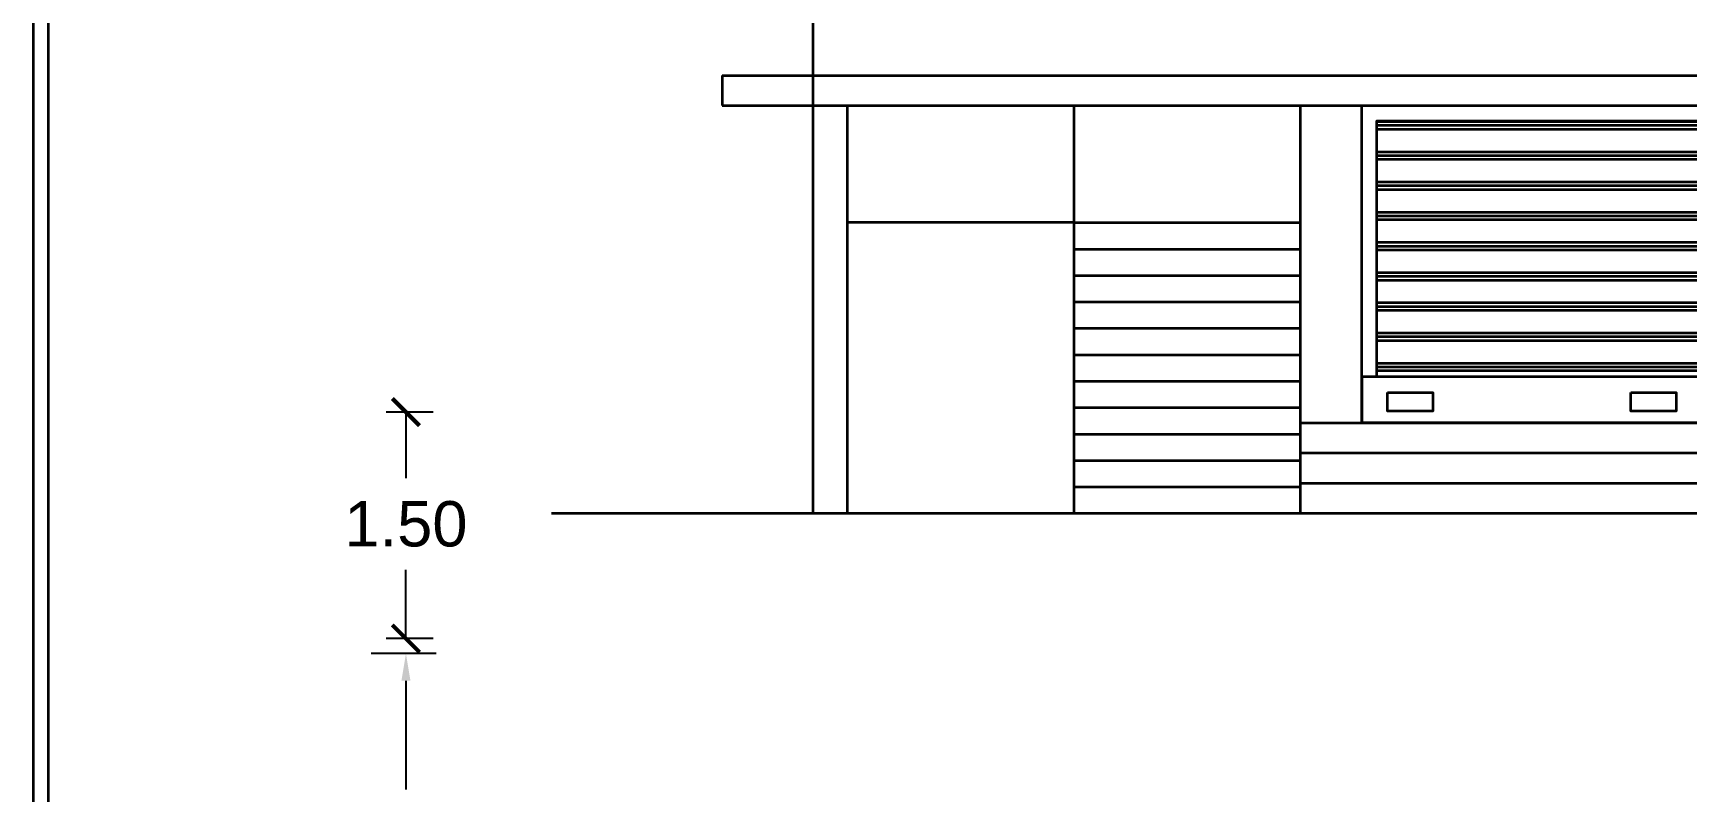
# Model space of a CAD drawing. Header units: metres. Extents: x 915 to 5569, y -1565 to 175.
# Drawn here: x 5386.92 to 5397.87, y -1398.89 to -1393.87 of the extents above; entities that cross this region are included whole.
import ezdxf

# ---------------------------------------------------------------- set-up
doc = ezdxf.new("R2010")
doc.units = ezdxf.units.M
doc.header["$MEASUREMENT"] = 0
doc.header["$PDMODE"] = 98
doc.layers.add('BLK_1_ROOF_WATER_TANK_HT', color=7, linetype='Continuous')
doc.layers.add('BLK_1_STAIR_HEADROOM', color=13, linetype='Continuous')
doc.styles.add('S.M.S .HEADING', font='arial.ttf')
doc.styles.get("Standard").update_dxf_attribs({"font": 'times.ttf'})
doc.dimstyles.new('STANDARD$0', dxfattribs={"dimtxt": 0.3, "dimasz": 0.18, "dimexe": 0.1, "dimexo": 0.1, "dimgap": 0.09, "dimtad": 0, "dimtih": 1, "dimtoh": 1, "dimzin": 1, "dimdsep": 46, "dimtxsty": 'Standard', "dimcen": 0.1, "dimadec": 3, "dimazin": 0, "dimtfac": 1, "dimtofl": 0, "dimtmove": 0, "dimatfit": 3, "dimfxl": 0, "dimtolj": 1, "dimtzin": 0, "dimarcsym": 0})

# ---------------------------------------------------------------- blocks, each defined once
blk = doc.blocks.new('*D169')
at = {"layer": 'BLK_1_STAIR_HEADROOM', "color": 0, "lineweight": -2}
for p, q in [((5389.587, -1397.979), (5389.157, -1397.979)), ((5389.387, -1398.159), (5389.387, -1398.878)), ((5389.387, -1399.999), (5389.387, -1399.364)), ((5389.587, -1400.179), (5389.157, -1400.179))]:
    blk.add_line(p, q, dxfattribs=at)
at = {"layer": 'BLK_1_STAIR_HEADROOM', "color": 0, "lineweight": 35}
for points in [[(5389.357, -1398.159), (5389.417, -1398.159), (5389.387, -1397.979)], [(5389.357, -1399.999), (5389.417, -1399.999), (5389.387, -1400.179)]]:
    blk.add_solid(points, dxfattribs=at)
at = {"layer": 'Defpoints', "color": 0, "lineweight": 35}
for p in [(5389.387, -1397.979), (5392.081, -1397.979), (5392.081, -1400.179)]:
    blk.add_point(p, dxfattribs=at)
at = {"layer": 'BLK_1_STAIR_HEADROOM', "color": 0, "lineweight": 30, "insert": (5389.387, -1399.121), "char_height": 0.3, "attachment_point": 5}
blk.add_mtext('\\A1;2.20', dxfattribs=at)
blk = doc.blocks.new('_ArchTick')
at = {"color": 0, "linetype": 'ByBlock', "const_width": 0.15}
blk.add_lwpolyline([(-0.5, -0.5), (0.5, 0.5)], dxfattribs=at)
blk = doc.blocks.new('*D170')
at = {"layer": 'BLK_1_ROOF_WATER_TANK_HT', "color": 0, "lineweight": -2}
for p, q in [((5389.567, -1396.379), (5389.257, -1396.379)), ((5389.387, -1396.379), (5389.387, -1396.817)), ((5389.387, -1397.879), (5389.387, -1397.424)), ((5389.567, -1397.879), (5389.257, -1397.879))]:
    blk.add_line(p, q, dxfattribs=at)
at = {"layer": 'Defpoints', "color": 0, "lineweight": 35}
for p in [(5389.387, -1396.379), (5392.311, -1396.379), (5392.311, -1397.879)]:
    blk.add_point(p, dxfattribs=at)
at = {"layer": 'BLK_1_ROOF_WATER_TANK_HT', "color": 0, "lineweight": -2, "xscale": 0.18, "yscale": 0.18, "zscale": 0.18}
for p, rotation in [((5389.387, -1396.379), 90), ((5389.387, -1397.879), 270)]:
    blk.add_blockref('_ArchTick', p, dxfattribs=dict(at, rotation=rotation))
at = {"layer": 'BLK_1_ROOF_WATER_TANK_HT', "color": 0, "lineweight": 30, "insert": (5389.387, -1397.121), "char_height": 0.3, "attachment_point": 5, "style": 'S.M.S .HEADING'}
blk.add_mtext('\\A1;1.50', dxfattribs=at)

msp = doc.modelspace()

# ---------------------------------------------------------------- hatches: boundary and pattern name
at = {"lineweight": 35, "ltscale": 5}
h = msp.add_hatch(dxfattribs=at)
h.set_pattern_fill('PLAST', color=256, scale=0.8)
h.set_pattern_definition([(0, (3021.75281, 1426.6957), (0, 0.2), []), (0, (3021.75281, 1426.7207), (0, 0.2), []), (0, (3021.75281, 1426.7457), (0, 0.2), [])])
h.paths.add_polyline_path([(5397.98908, -1394.44921), (5395.81738, -1394.44921), (5395.81738, -1396.14513), (5397.98908, -1396.14513)])

# ---------------------------------------------------------------- linework, layer by layer
for p, q in [((5392.08113, -1388.94921), (5392.08113, -1397.04921)), ((5391.48113, -1394.14921), (5391.48113, -1394.34921)), ((5391.48113, -1394.14921), (5427.90043, -1394.14921)), ((5391.48113, -1394.34921), (5427.90043, -1394.34921)), ((5392.31113, -1397.04921), (5392.31113, -1394.34921)), ((5392.31113, -1394.34921), (5395.31113, -1394.34921)), ((5393.81113, -1394.34921), (5393.81113, -1397.04921)), ((5395.31113, -1397.04921), (5395.31113, -1394.34921)), ((5393.81113, -1395.12421), (5395.31113, -1395.12421)), ((5393.81113, -1395.29921), (5395.31113, -1395.29921)), ((5393.81113, -1395.47421), (5395.31113, -1395.47421)), ((5393.81113, -1395.64921), (5395.31113, -1395.64921)), ((5393.81113, -1395.82421), (5395.31113, -1395.82421)), ((5393.81113, -1395.99921), (5395.31113, -1395.99921)), ((5393.81113, -1396.17421), (5395.31113, -1396.17421)), ((5393.81113, -1396.34921), (5395.31113, -1396.34921)), ((5395.31113, -1396.44921), (5404.61908, -1396.44921)), ((5393.81113, -1396.52421), (5395.31113, -1396.52421)), ((5393.81113, -1396.69921), (5395.31113, -1396.69921)), ((5395.31113, -1396.64921), (5404.61908, -1396.64921)), ((5393.81113, -1396.87421), (5395.31113, -1396.87421)), ((5395.31113, -1396.84921), (5404.61908, -1396.84921)), ((5390.35016, -1397.04921), (5429.71015, -1397.04921)), ((5393.81113, -1397.04921), (5395.31113, -1397.04921))]:
    msp.add_line(p, q, dxfattribs=at)
for points in [[(5386.91739, -1436.99048), (5489.83316, -1436.99048), (5489.83316, -1380.634), (5386.91739, -1380.634)], [(5387.01739, -1436.89048), (5489.73316, -1436.89048), (5489.73316, -1380.734), (5387.01739, -1380.734)], [(5393.81113, -1395.12421), (5392.31113, -1395.12421), (5392.31113, -1394.34921), (5393.81113, -1394.34921)], [(5395.71738, -1394.34921), (5398.08908, -1394.34921), (5398.08908, -1396.44921), (5395.71738, -1396.44921)], [(5395.71738, -1396.44921), (5398.08908, -1396.44921), (5398.08908, -1396.14513), (5395.71738, -1396.14513)], [(5395.88878, -1396.2501), (5396.18767, -1396.2501), (5396.18767, -1396.37242), (5395.88878, -1396.37242)], [(5397.49998, -1396.2501), (5397.79887, -1396.2501), (5397.79887, -1396.37242), (5397.49998, -1396.37242)]]:
    msp.add_lwpolyline(points, close=True, dxfattribs=at)
msp.add_lwpolyline([(5395.81738, -1396.14513), (5395.81738, -1394.44921), (5397.98908, -1394.44921), (5397.98908, -1396.14513)], dxfattribs=at)

# ---------------------------------------------------------------- dimensions: what is measured, and where the dimension line sits
at = {"layer": 'BLK_1_ROOF_WATER_TANK_HT', "color": 235, "lineweight": 30}
dim = msp.add_linear_dim(base=(5389.38708, -1396.3787), p1=(5392.31113, -1397.8787), p2=(5392.31113, -1396.3787), angle=90, dimstyle='STANDARD$0', override={"dimexe": 0.13, "dimexo": 0.2, "dimgap": 0.15, "dimtxsty": 'S.M.S .HEADING', "dimblk": 'ArchTick', "dimcen": 0.09, "dimldrblk": 'ArchTick', "dimfxl": 0.18}, dxfattribs=at)
dim.commit()
dim.dimension.update_dxf_attribs({"geometry": '*D170', "text_midpoint": (5389.38708, -1397.12061), "dimtype": 160})
at = {"layer": 'BLK_1_STAIR_HEADROOM', "color": 1, "lineweight": 30}
dim = msp.add_linear_dim(base=(5389.38708, -1397.9787), p1=(5392.08113, -1400.1787), p2=(5392.08113, -1397.9787), angle=90, dimstyle='STANDARD$0', override={"dimexe": 0.23, "dimexo": 0.2, "dimfxl": 0.2}, dxfattribs=at)
dim.commit()
dim.dimension.update_dxf_attribs({"geometry": '*D169', "text_midpoint": (5389.38708, -1399.12084), "dimtype": 160})

doc.saveas('drawing.dxf')
